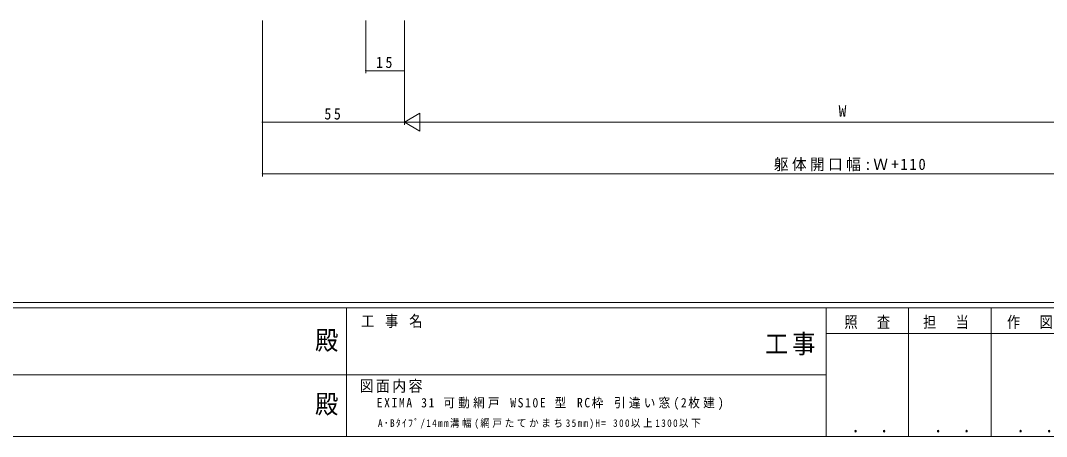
# Model space of a CAD drawing. Units: millimetres, scale not verified. Extents: x -567 to 567, y -403 to 403.
# Drawn here: x -139.1 to 258.8, y -403 to -241.5 of the extents above; entities that cross this region are included whole.
import ezdxf
from ezdxf.enums import TextEntityAlignment as Align

# ---------------------------------------------------------------- set-up
doc = ezdxf.new("R2010")
doc.units = ezdxf.units.MM
doc.header["$LTSCALE"] = 2
doc.layers.add('0-1_YKK_ZWAK', color=7, linetype='Continuous', lineweight=18)
doc.layers.add('0-7_YKK_D', color=6, linetype='Continuous', lineweight=18)
doc.layers.add('0-2_USER1', color=7, linetype='Continuous')
doc.styles.add('ＭＳ ゴシック', font='')
doc.styles.get('ＭＳ ゴシック').set_extended_font_data('MS Gothic')

msp = doc.modelspace()

# ---------------------------------------------------------------- linework, layer by layer
at = {"layer": '0-1_YKK_ZWAK'}
for p, q in [((537.274, -351), (-562.726, -351)), ((483.274, -353), (-562.726, -353)), ((-12.726, -353), (-12.726, -403)), ((173.274, -353), (173.274, -403)), ((205.274, -353), (205.274, -403)), ((237.274, -353), (237.274, -403)), ((270.68, -362.999), (173.274, -362.999)), ((-194.726, -378.999), (-10.726, -378.999)), ((-10.726, -378.999), (173.274, -378.999)), ((-562.726, -403), (483.274, -403))]:
    msp.add_line(p, q, dxfattribs=at)
at = {"layer": '0-7_YKK_D'}
for p, q in [((-45.236, -241.5), (-45.236, -282)), ((-45.235, -241.5), (-45.235, -302.001)), ((-5.236, -241.5), (-5.236, -262)), ((9.764, -241.5), (9.764, -262)), ((9.764, -241.5), (9.764, -282)), ((9.764, -241.5), (9.764, -282)), ((9.764, -261), (-5.236, -261)), ((9.764, -281), (15.826, -277.5)), ((15.826, -284.5), (15.826, -277.5)), ((9.764, -281), (-45.236, -281)), ((9.764, -281), (21.889, -281)), ((9.764, -281), (15.826, -284.5)), ((16.764, -281), (342.764, -281)), ((-45.235, -301.001), (404.765, -300.999))]:
    msp.add_line(p, q, dxfattribs=at)
for centre, start, end in [((-5.236, -261), 0, 180), ((-5.236, -261), 180, 0), ((9.764, -261), 0, 180), ((9.764, -261), 180, 0), ((-45.236, -281), 0, 180), ((-45.236, -281), 180, 0), ((-45.235, -301.001), 0.00033, 180.00033), ((-45.235, -301.001), 180.00033, 0.00033)]:
    msp.add_arc(centre, 0.106, start, end, dxfattribs=at)

# ---------------------------------------------------------------- texts
at = {"layer": '0-1_YKK_ZWAK', "style": 'ＭＳ ゴシック', "width": 0.9}
for p in [(-24.843, -371.509), (-24.843, -396.254)]:
    msp.add_text('殿', height=7.331, dxfattribs=at).set_placement(p, align=Align.BOTTOM_LEFT)
at = {"layer": '0-1_YKK_ZWAK', "attachment_point": 7, "style": 'ＭＳ ゴシック'}
for s, insert, char_height in [('\\T1.22;\\W0.85;工\\~事\\~名', (-6.994, -360.904), 4.399), ('\\T1.24;\\W0.85;照\\~\\~査', (180.401, -361.258), 4.399), ('\\T1.24;\\W0.85;担\\~\\~当', (210.923, -361.258), 4.399), ('\\T1.24;\\W0.85;作\\~\\~図', (243.445, -361.232), 4.399), ('\\T1.17;\\W0.9;工事', (149.605, -371.509), 7.331), ('\\T1.17;\\W0.9;図面内容', (-7.558, -386.069), 4.399), ('\\T1.24;\\W0.85;\\~．\\~．', (179.638, -401.494), 5.132), ('\\T1.24;\\W0.85;\\~．\\~．', (211.638, -401.494), 5.132), ('\\T1.24;\\W0.85;\\~．\\~．', (243.638, -401.494), 5.132)]:
    msp.add_mtext(s, dxfattribs=dict(at, insert=insert, char_height=char_height))
at = {"layer": '0-2_USER1', "attachment_point": 7, "style": 'ＭＳ ゴシック'}
for s, insert, char_height in [('\\T1.28;\\W0.9;EXIMA\\~31\\~可動網戸\\~WS10E\\~型\\~RC枠\\~引違い窓(2枚建)', (-0.949, -392.684), 3.666), ('\\T1.28;\\W0.9;A･Bﾀｲﾌﾟ/14mm溝幅(網戸たてかまち35mm)H=\\~300以上1300以下', (-0.473, -400.035), 2.933)]:
    msp.add_mtext(s, dxfattribs=dict(at, insert=insert, char_height=char_height))
at = {"layer": '0-7_YKK_D', "color": 7, "style": 'ＭＳ ゴシック'}
msp.add_text('W', height=4.399, dxfattribs=at).set_placement((178.164, -280.2), align=Align.BOTTOM_LEFT)
at = {"layer": '0-7_YKK_D', "color": 7, "char_height": 4.399, "attachment_point": 7, "style": 'ＭＳ ゴシック'}
for s, insert in [('\\T1.37;\\W0.9;15', (-1.256, -260)), ('\\T1.37;\\W0.9;55', (-21.256, -280)), ('\\T1.23;\\W0.95;躯体開口幅:Ｗ+110', (153.045, -300))]:
    msp.add_mtext(s, dxfattribs=dict(at, insert=insert))

doc.saveas('drawing.dxf')
